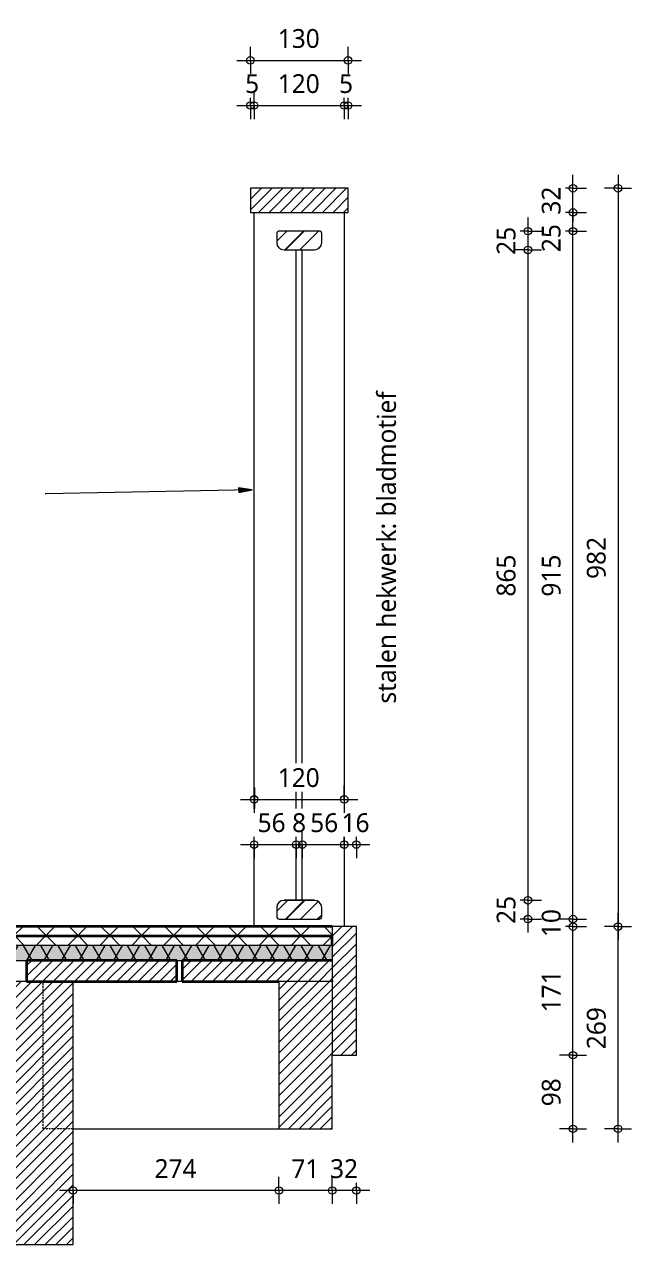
# Model space of a CAD drawing. Header units: millimetres. Extents: x 1789 to 13769, y 2055 to 27197.
# Drawn here: x 9750 to 10559, y 4277 to 5900 of the extents above; entities that cross this region are included whole.
import ezdxf

# ---------------------------------------------------------------- set-up
doc = ezdxf.new("R2010")
doc.units = ezdxf.units.MM
doc.linetypes.add('MV_hidden', pattern=[3.75, 2.5, -1.25])
for name, color, linetype, lineweight in [('A-ANNO-DIMS', 211, 'Continuous', 13), ('A-ANNO-DIMS-10', 211, 'Continuous', 13), ('A-DETL', 90, 'Continuous', 13), ('A-DETL-GENF', 92, 'Continuous', 18), ('G-ANNO-TEXT', 231, 'Continuous', 13)]:
    doc.layers.add(name, color=color, linetype=linetype, lineweight=lineweight)
doc.styles.add('Segoe UI_2', font='segoeui.ttf', dxfattribs={"height": 25})
doc.dimstyles.new('2_5_mm_2', dxfattribs={"dimscale": 304.8, "dimtxt": 26.184099, "dimasz": 0.032808, "dimexe": 0.059055, "dimexo": 0.0625, "dimgap": 0.029528, "dimtad": 1, "dimdec": 0, "dimzin": 0, "dimdsep": 46, "dimtxsty": 'Segoe UI_2', "dimblk1": 'DOTBLANK', "dimblk2": 'DOTBLANK', "dimsah": 1, "dimcen": 0.09, "dimdle": 0.059055, "dimazin": 0, "dimtfac": 1, "dimtdec": 4, "dimtix": 1, "dimtmove": 1, "dimatfit": 3, "dimfxl": 0.059055, "dimfxlon": 1, "dimtvp": 1, "dimtfill": 1, "dimtolj": 1, "dimtzin": 0, "dimarcsym": 2})
doc.dimstyles.new('2_5_mm_3', dxfattribs={"dimscale": 304.8, "dimtxt": 26.184099, "dimasz": 0.032808, "dimexe": 0.059055, "dimexo": 0.0625, "dimgap": 0.029528, "dimtad": 1, "dimdec": 0, "dimzin": 0, "dimdsep": 46, "dimtxsty": 'Segoe UI_2', "dimblk1": 'DOTBLANK', "dimblk2": 'DOTBLANK', "dimsah": 1, "dimcen": 0.09, "dimdle": 0.059055, "dimazin": 0, "dimtfac": 1, "dimtdec": 4, "dimtix": 1, "dimtmove": 2, "dimatfit": 3, "dimfxl": 0.059055, "dimfxlon": 1, "dimtvp": 1, "dimtfill": 1, "dimtolj": 1, "dimtzin": 0, "dimarcsym": 2})
doc.dimstyles.new('2_5_mm_4', dxfattribs={"dimscale": 304.8, "dimtxt": 26.184099, "dimasz": 0.032808, "dimexe": 0.059055, "dimexo": 0.0625, "dimgap": 0.029528, "dimtad": 1, "dimdec": 0, "dimzin": 0, "dimdsep": 46, "dimtxsty": 'Segoe UI_2', "dimblk1": 'DOTBLANK', "dimblk2": 'DOTBLANK', "dimsah": 1, "dimcen": 0.09, "dimdle": 0.059055, "dimazin": 0, "dimtfac": 1, "dimtdec": 4, "dimtix": 1, "dimtmove": 0, "dimatfit": 3, "dimfxl": 0.059055, "dimfxlon": 1, "dimtvp": 1, "dimtfill": 1, "dimtolj": 1, "dimtzin": 0, "dimarcsym": 2})
pattern_1 = [(45, (0, 0), (-7.071068, 7.071068), [])]
pattern_2 = [(45, (0, 0), (-21.2132, 21.2132), []), (135, (0, 0), (-21.2132, -21.2132), [])]

# ---------------------------------------------------------------- blocks, each defined once
blk = doc.blocks.new('42 isolatie - Type 1-3774382-Details Restauratie 1-10')
at = {"layer": 'A-DETL-GENF'}
blk.add_hatch(color=256, dxfattribs=at).paths.add_polyline_path([(514.3, 0.8), (1136.3, 0.8), (1136.3, 20.8), (36.1, 20.8), (36.1, 0.8), (387.6, 0.8)])
at = {"layer": 'A-DETL-GENF', "lineweight": 13}
h = blk.add_hatch(dxfattribs=at)
h.set_pattern_fill('FP_32', color=256, style=0, pattern_type=2)
h.set_pattern_definition([(60, (-2355.522, 120.812), (-17.32051, 10), []), (120, (-2355.522, 120.812), (-17.32051, -10), [])])
h.paths.add_polyline_path([(514.3, 0.8), (1136.3, 0.8), (1136.3, 20.8), (36.1, 20.8), (36.1, 0.8), (387.6, 0.8)])
at = {"layer": 'A-DETL-GENF'}
for p, q in [((1136.3, 20.8), (36.1, 20.8)), ((1136.3, 20.8), (36.1, 20.8)), ((36.1, 0.8), (100.3, 0.8)), ((100.3, 0.8), (107.3, 0.8)), ((100.3, 0.8), (107.3, 0.8)), ((107.3, 0.8), (307.3, 0.8)), ((307.3, 0.8), (314.3, 0.8)), ((307.3, 0.8), (314.3, 0.8)), ((314.3, 0.8), (514.3, 0.8)), ((514.3, 0.8), (522.3, 0.8)), ((514.3, 0.8), (522.3, 0.8)), ((522.3, 0.8), (722.3, 0.8)), ((722.3, 0.8), (729.3, 0.8)), ((722.3, 0.8), (729.3, 0.8)), ((729.3, 0.8), (929.3, 0.8)), ((929.3, 0.8), (936.3, 0.8)), ((929.3, 0.8), (936.3, 0.8)), ((936.3, 0.8), (1136.3, 0.8))]:
    blk.add_line(p, q, dxfattribs=at)
blk = doc.blocks.new('DIMBLOCK413-Details Restauratie 1-10')
at = {"layer": 'A-ANNO-DIMS-10'}
for p, q in [((10160.3, 4348.9), (10160.3, 4366.9)), ((10192.3, 4348.9), (10192.3, 4366.9)), ((10210.3, 4348.9), (10160.3, 4348.9)), ((10160.3, 4348.9), (10160.3, 4330.9)), ((10192.3, 4348.9), (10192.3, 4330.9))]:
    blk.add_line(p, q, dxfattribs=at)
for centre in [(10160.3, 4348.9), (10192.3, 4348.9)]:
    blk.add_circle(centre, 5, dxfattribs=at)
at = {"layer": 'A-ANNO-DIMS-10', "color": 0, "insert": (10157.3, 4390.5), "char_height": 25, "width": 45.703, "attachment_point": 1, "line_spacing_factor": 1.142579, "style": 'Segoe UI_2', "bg_fill": 3, "box_fill_scale": 1.25, "bg_fill_color": 9, "bg_fill_true_color": 13158600, "bg_fill_transparency": 0}
blk.add_mtext('32', dxfattribs=at)
blk = doc.blocks.new('_DotBlank')
at = {"color": 0, "linetype": 'ByBlock', "lineweight": -2}
blk.add_line((-0.5, 0), (-1, 0), dxfattribs=at)
blk.add_circle((0, 0), 0.5, dxfattribs=at)
blk = doc.blocks.new('DIMBLOCK414-Details Restauratie 1-10')
at = {"layer": 'A-ANNO-DIMS-10'}
for p, q in [((10089.3, 4348.9), (10089.3, 4366.9)), ((10160.3, 4348.9), (10160.3, 4366.9)), ((10160.3, 4348.9), (10089.3, 4348.9)), ((10089.3, 4348.9), (10089.3, 4330.9)), ((10160.3, 4348.9), (10160.3, 4330.9))]:
    blk.add_line(p, q, dxfattribs=at)
for centre in [(10089.3, 4348.9), (10160.3, 4348.9)]:
    blk.add_circle(centre, 5, dxfattribs=at)
at = {"layer": 'A-ANNO-DIMS-10', "color": 0, "insert": (10105.8, 4390.5), "char_height": 25, "width": 45.703, "attachment_point": 1, "line_spacing_factor": 1.142579, "style": 'Segoe UI_2', "bg_fill": 3, "box_fill_scale": 1.25, "bg_fill_color": 9, "bg_fill_true_color": 13158600, "bg_fill_transparency": 0}
blk.add_mtext('71', dxfattribs=at)
blk = doc.blocks.new('DIMBLOCK415-Details Restauratie 1-10')
at = {"layer": 'A-ANNO-DIMS-10'}
for p, q in [((9815.3, 4348.9), (9815.3, 4366.9)), ((10089.3, 4348.9), (10089.3, 4366.9)), ((10089.3, 4348.9), (9797.3, 4348.9)), ((9815.3, 4348.9), (9815.3, 4330.9)), ((10089.3, 4348.9), (10089.3, 4330.9))]:
    blk.add_line(p, q, dxfattribs=at)
for centre in [(9815.3, 4348.9), (10089.3, 4348.9)]:
    blk.add_circle(centre, 5, dxfattribs=at)
at = {"layer": 'A-ANNO-DIMS-10', "color": 0, "insert": (9923.7, 4390.5), "char_height": 25, "width": 68.555, "attachment_point": 1, "line_spacing_factor": 1.142579, "style": 'Segoe UI_2', "bg_fill": 3, "box_fill_scale": 1.25, "bg_fill_color": 9, "bg_fill_true_color": 13158600, "bg_fill_transparency": 0}
blk.add_mtext('274', dxfattribs=at)
blk = doc.blocks.new('DIMBLOCK419-Details Restauratie 1-10')
at = {"layer": 'A-ANNO-DIMS-10'}
for p, q in [((10540.7, 4412.9), (10540.7, 4717.9)), ((10540.7, 4699.9), (10522.7, 4699.9)), ((10540.7, 4699.9), (10558.7, 4699.9)), ((10540.7, 4430.9), (10522.7, 4430.9)), ((10540.7, 4430.9), (10558.7, 4430.9))]:
    blk.add_line(p, q, dxfattribs=at)
for centre in [(10540.7, 4699.9), (10540.7, 4430.9)]:
    blk.add_circle(centre, 5, dxfattribs=at)
at = {"layer": 'A-ANNO-DIMS-10', "color": 0, "insert": (10499.1, 4536.8), "char_height": 25, "width": 68.555, "attachment_point": 1, "rotation": 90, "line_spacing_factor": 1.142579, "style": 'Segoe UI_2', "bg_fill": 3, "box_fill_scale": 1.25, "bg_fill_color": 9, "bg_fill_true_color": 13158600, "bg_fill_transparency": 0}
blk.add_mtext('269', dxfattribs=at)
blk = doc.blocks.new('DIMBLOCK420-Details Restauratie 1-10')
at = {"layer": 'A-ANNO-DIMS-10'}
for p, q in [((10480.7, 4528.9), (10462.7, 4528.9)), ((10480.7, 4412.9), (10480.7, 4528.9)), ((10480.7, 4528.9), (10498.7, 4528.9)), ((10480.7, 4430.9), (10462.7, 4430.9)), ((10480.7, 4430.9), (10498.7, 4430.9))]:
    blk.add_line(p, q, dxfattribs=at)
for centre in [(10480.7, 4528.9), (10480.7, 4430.9)]:
    blk.add_circle(centre, 5, dxfattribs=at)
at = {"layer": 'A-ANNO-DIMS-10', "color": 0, "insert": (10439.1, 4460.9), "char_height": 25, "width": 45.703, "attachment_point": 1, "rotation": 90, "line_spacing_factor": 1.142579, "style": 'Segoe UI_2', "bg_fill": 3, "box_fill_scale": 1.25, "bg_fill_color": 9, "bg_fill_true_color": 13158600, "bg_fill_transparency": 0}
blk.add_mtext('98', dxfattribs=at)
blk = doc.blocks.new('DIMBLOCK421-Details Restauratie 1-10')
at = {"layer": 'A-ANNO-DIMS-10'}
for p, q in [((10480.7, 4699.9), (10462.7, 4699.9)), ((10480.7, 4528.9), (10480.7, 4699.9)), ((10480.7, 4699.9), (10498.7, 4699.9)), ((10480.7, 4528.9), (10462.7, 4528.9)), ((10480.7, 4528.9), (10498.7, 4528.9))]:
    blk.add_line(p, q, dxfattribs=at)
for centre in [(10480.7, 4699.9), (10480.7, 4528.9)]:
    blk.add_circle(centre, 5, dxfattribs=at)
at = {"layer": 'A-ANNO-DIMS-10', "color": 0, "insert": (10439.1, 4585.8), "char_height": 25, "width": 68.555, "attachment_point": 1, "rotation": 90, "line_spacing_factor": 1.142579, "style": 'Segoe UI_2', "bg_fill": 3, "box_fill_scale": 1.25, "bg_fill_color": 9, "bg_fill_true_color": 13158600, "bg_fill_transparency": 0}
blk.add_mtext('171', dxfattribs=at)
blk = doc.blocks.new('DIMBLOCK422-Details Restauratie 1-10')
at = {"layer": 'A-ANNO-DIMS-10'}
for p, q in [((10480.7, 4709.9), (10462.7, 4709.9)), ((10480.7, 4699.9), (10480.7, 4709.9)), ((10480.7, 4709.9), (10498.7, 4709.9)), ((10480.7, 4699.9), (10462.7, 4699.9)), ((10480.7, 4699.9), (10498.7, 4699.9))]:
    blk.add_line(p, q, dxfattribs=at)
for centre in [(10480.7, 4709.9), (10480.7, 4699.9)]:
    blk.add_circle(centre, 5, dxfattribs=at)
at = {"layer": 'A-ANNO-DIMS-10', "color": 0, "insert": (10439.1, 4685.9), "char_height": 25, "width": 45.703, "attachment_point": 1, "rotation": 90, "line_spacing_factor": 1.142579, "style": 'Segoe UI_2', "bg_fill": 3, "box_fill_scale": 1.25, "bg_fill_color": 9, "bg_fill_true_color": 13158600, "bg_fill_transparency": 0}
blk.add_mtext('10', dxfattribs=at)
blk = doc.blocks.new('DIMBLOCK423-Details Restauratie 1-10')
at = {"layer": 'A-ANNO-DIMS-10'}
for p, q in [((10480.7, 5624.9), (10462.7, 5624.9)), ((10480.7, 4709.9), (10480.7, 5624.9)), ((10480.7, 5624.9), (10498.7, 5624.9)), ((10480.7, 4709.9), (10462.7, 4709.9)), ((10480.7, 4709.9), (10498.7, 4709.9))]:
    blk.add_line(p, q, dxfattribs=at)
for centre in [(10480.7, 5624.9), (10480.7, 4709.9)]:
    blk.add_circle(centre, 5, dxfattribs=at)
at = {"layer": 'A-ANNO-DIMS-10', "color": 0, "insert": (10439.1, 5138.8), "char_height": 25, "width": 68.555, "attachment_point": 1, "rotation": 90, "line_spacing_factor": 1.142579, "style": 'Segoe UI_2', "bg_fill": 3, "box_fill_scale": 1.25, "bg_fill_color": 9, "bg_fill_true_color": 13158600, "bg_fill_transparency": 0}
blk.add_mtext('915', dxfattribs=at)
blk = doc.blocks.new('DIMBLOCK424-Details Restauratie 1-10')
at = {"layer": 'A-ANNO-DIMS-10'}
for p, q in [((10480.7, 5649.9), (10462.7, 5649.9)), ((10480.7, 5655.1), (10480.7, 5637.4)), ((10480.7, 5597), (10480.7, 5655.1)), ((10480.7, 5624.9), (10480.7, 5649.9)), ((10480.7, 5649.9), (10498.7, 5649.9)), ((10480.7, 5624.9), (10462.7, 5624.9)), ((10480.7, 5624.9), (10498.7, 5624.9))]:
    blk.add_line(p, q, dxfattribs=at)
for centre in [(10480.7, 5649.9), (10480.7, 5624.9)]:
    blk.add_circle(centre, 5, dxfattribs=at)
at = {"layer": 'A-ANNO-DIMS-10', "color": 0, "insert": (10439.1, 5597), "char_height": 25, "width": 45.703, "attachment_point": 1, "rotation": 90, "line_spacing_factor": 1.142579, "style": 'Segoe UI_2', "bg_fill": 3, "box_fill_scale": 1.25, "bg_fill_color": 9, "bg_fill_true_color": 13158600, "bg_fill_transparency": 0}
blk.add_mtext('25', dxfattribs=at)
blk = doc.blocks.new('DIMBLOCK425-Details Restauratie 1-10')
at = {"layer": 'A-ANNO-DIMS-10'}
for p, q in [((10480.7, 5649.9), (10480.7, 5699.9)), ((10480.7, 5681.9), (10462.7, 5681.9)), ((10480.7, 5681.9), (10498.7, 5681.9)), ((10480.7, 5649.9), (10462.7, 5649.9)), ((10480.7, 5649.9), (10498.7, 5649.9))]:
    blk.add_line(p, q, dxfattribs=at)
for centre in [(10480.7, 5681.9), (10480.7, 5649.9)]:
    blk.add_circle(centre, 5, dxfattribs=at)
at = {"layer": 'A-ANNO-DIMS-10', "color": 0, "insert": (10439.1, 5646.9), "char_height": 25, "width": 45.703, "attachment_point": 1, "rotation": 90, "line_spacing_factor": 1.142579, "style": 'Segoe UI_2', "bg_fill": 3, "box_fill_scale": 1.25, "bg_fill_color": 9, "bg_fill_true_color": 13158600, "bg_fill_transparency": 0}
blk.add_mtext('32', dxfattribs=at)
blk = doc.blocks.new('DIMBLOCK426-Details Restauratie 1-10')
at = {"layer": 'A-ANNO-DIMS-10'}
for p, q in [((10540.7, 5699.9), (10540.7, 4681.9)), ((10540.7, 5681.9), (10522.7, 5681.9)), ((10540.7, 5681.9), (10558.7, 5681.9)), ((10540.7, 4699.9), (10522.7, 4699.9)), ((10540.7, 4699.9), (10558.7, 4699.9))]:
    blk.add_line(p, q, dxfattribs=at)
for centre in [(10540.7, 5681.9), (10540.7, 4699.9)]:
    blk.add_circle(centre, 5, dxfattribs=at)
at = {"layer": 'A-ANNO-DIMS-10', "color": 0, "insert": (10499.1, 5162.3), "char_height": 25, "width": 68.555, "attachment_point": 1, "rotation": 90, "line_spacing_factor": 1.142579, "style": 'Segoe UI_2', "bg_fill": 3, "box_fill_scale": 1.25, "bg_fill_color": 9, "bg_fill_true_color": 13158600, "bg_fill_transparency": 0}
blk.add_mtext('982', dxfattribs=at)
blk = doc.blocks.new('DIMBLOCK427-Details Restauratie 1-10')
at = {"layer": 'A-ANNO-DIMS-10'}
for p, q in [((10420.7, 5642.9), (10420.7, 5599.9)), ((10420.7, 5624.9), (10402.7, 5624.9)), ((10420.7, 5624.9), (10438.7, 5624.9)), ((10420.7, 5599.9), (10402.7, 5599.9)), ((10420.7, 5599.9), (10438.7, 5599.9))]:
    blk.add_line(p, q, dxfattribs=at)
for centre in [(10420.7, 5624.9), (10420.7, 5599.9)]:
    blk.add_circle(centre, 5, dxfattribs=at)
at = {"layer": 'A-ANNO-DIMS-10', "color": 0, "insert": (10379.1, 5593.4), "char_height": 25, "width": 45.703, "attachment_point": 1, "rotation": 90, "line_spacing_factor": 1.142579, "style": 'Segoe UI_2', "bg_fill": 3, "box_fill_scale": 1.25, "bg_fill_color": 9, "bg_fill_true_color": 13158600, "bg_fill_transparency": 0}
blk.add_mtext('25', dxfattribs=at)
blk = doc.blocks.new('DIMBLOCK428-Details Restauratie 1-10')
at = {"layer": 'A-ANNO-DIMS-10'}
for p, q in [((10420.7, 5599.9), (10402.7, 5599.9)), ((10420.7, 5599.9), (10420.7, 4734.9)), ((10420.7, 5599.9), (10438.7, 5599.9)), ((10420.7, 4734.9), (10402.7, 4734.9)), ((10420.7, 4734.9), (10438.7, 4734.9))]:
    blk.add_line(p, q, dxfattribs=at)
for centre in [(10420.7, 5599.9), (10420.7, 4734.9)]:
    blk.add_circle(centre, 5, dxfattribs=at)
at = {"layer": 'A-ANNO-DIMS-10', "color": 0, "insert": (10379.1, 5138.8), "char_height": 25, "width": 68.555, "attachment_point": 1, "rotation": 90, "line_spacing_factor": 1.142579, "style": 'Segoe UI_2', "bg_fill": 3, "box_fill_scale": 1.25, "bg_fill_color": 9, "bg_fill_true_color": 13158600, "bg_fill_transparency": 0}
blk.add_mtext('865', dxfattribs=at)
blk = doc.blocks.new('DIMBLOCK429-Details Restauratie 1-10')
at = {"layer": 'A-ANNO-DIMS-10'}
for p, q in [((10420.7, 4734.9), (10402.7, 4734.9)), ((10420.7, 4734.9), (10420.7, 4691.9)), ((10420.7, 4734.9), (10438.7, 4734.9)), ((10420.7, 4709.9), (10402.7, 4709.9)), ((10420.7, 4709.9), (10438.7, 4709.9))]:
    blk.add_line(p, q, dxfattribs=at)
for centre in [(10420.7, 4734.9), (10420.7, 4709.9)]:
    blk.add_circle(centre, 5, dxfattribs=at)
at = {"layer": 'A-ANNO-DIMS-10', "color": 0, "insert": (10379.1, 4703.4), "char_height": 25, "width": 45.703, "attachment_point": 1, "rotation": 90, "line_spacing_factor": 1.142579, "style": 'Segoe UI_2', "bg_fill": 3, "box_fill_scale": 1.25, "bg_fill_color": 9, "bg_fill_true_color": 13158600, "bg_fill_transparency": 0}
blk.add_mtext('25', dxfattribs=at)
blk = doc.blocks.new('DIMBLOCK430-Details Restauratie 1-10')
at = {"layer": 'A-ANNO-DIMS-10'}
for p, q in [((10056.3, 4809), (10056.3, 4827)), ((10112.3, 4809), (10112.3, 4827)), ((10038.3, 4809), (10112.3, 4809)), ((10056.3, 4809), (10056.3, 4791)), ((10112.3, 4809), (10112.3, 4791))]:
    blk.add_line(p, q, dxfattribs=at)
for centre in [(10056.3, 4809), (10112.3, 4809)]:
    blk.add_circle(centre, 5, dxfattribs=at)
at = {"layer": 'A-ANNO-DIMS-10', "color": 0, "insert": (10060.9, 4850.6), "char_height": 25, "width": 45.703, "attachment_point": 1, "line_spacing_factor": 1.142579, "style": 'Segoe UI_2', "bg_fill": 3, "box_fill_scale": 1.25, "bg_fill_color": 9, "bg_fill_true_color": 13158600, "bg_fill_transparency": 0}
blk.add_mtext('56', dxfattribs=at)
blk = doc.blocks.new('DIMBLOCK431-Details Restauratie 1-10')
at = {"layer": 'A-ANNO-DIMS-10'}
for p, q in [((10112.3, 4809), (10112.3, 4827)), ((10120.3, 4809), (10120.3, 4827)), ((10112.3, 4809), (10120.3, 4809)), ((10112.3, 4809), (10112.3, 4791)), ((10120.3, 4809), (10120.3, 4791))]:
    blk.add_line(p, q, dxfattribs=at)
for centre in [(10112.3, 4809), (10120.3, 4809)]:
    blk.add_circle(centre, 5, dxfattribs=at)
at = {"layer": 'A-ANNO-DIMS-10', "color": 0, "insert": (10106.8, 4850.6), "char_height": 25, "width": 22.852, "attachment_point": 1, "line_spacing_factor": 1.142579, "style": 'Segoe UI_2', "bg_fill": 3, "box_fill_scale": 1.25, "bg_fill_color": 9, "bg_fill_true_color": 13158600, "bg_fill_transparency": 0}
blk.add_mtext('8', dxfattribs=at)
blk = doc.blocks.new('DIMBLOCK432-Details Restauratie 1-10')
at = {"layer": 'A-ANNO-DIMS-10'}
for p, q in [((10120.3, 4809), (10120.3, 4827)), ((10176.3, 4809), (10176.3, 4827)), ((10120.3, 4809), (10176.3, 4809)), ((10120.3, 4809), (10120.3, 4791)), ((10176.3, 4809), (10176.3, 4791))]:
    blk.add_line(p, q, dxfattribs=at)
for centre in [(10120.3, 4809), (10176.3, 4809)]:
    blk.add_circle(centre, 5, dxfattribs=at)
at = {"layer": 'A-ANNO-DIMS-10', "color": 0, "insert": (10130.9, 4850.6), "char_height": 25, "width": 45.703, "attachment_point": 1, "line_spacing_factor": 1.142579, "style": 'Segoe UI_2', "bg_fill": 3, "box_fill_scale": 1.25, "bg_fill_color": 9, "bg_fill_true_color": 13158600, "bg_fill_transparency": 0}
blk.add_mtext('56', dxfattribs=at)
blk = doc.blocks.new('DIMBLOCK433-Details Restauratie 1-10')
at = {"layer": 'A-ANNO-DIMS-10'}
for p, q in [((10176.3, 4809), (10176.3, 4827)), ((10192.3, 4809), (10192.3, 4827)), ((10176.3, 4809), (10210.3, 4809)), ((10176.3, 4809), (10176.3, 4791)), ((10192.3, 4809), (10192.3, 4791))]:
    blk.add_line(p, q, dxfattribs=at)
for centre in [(10176.3, 4809), (10192.3, 4809)]:
    blk.add_circle(centre, 5, dxfattribs=at)
at = {"layer": 'A-ANNO-DIMS-10', "color": 0, "insert": (10172.6, 4850.6), "char_height": 25, "width": 45.703, "attachment_point": 1, "line_spacing_factor": 1.142579, "style": 'Segoe UI_2', "bg_fill": 3, "box_fill_scale": 1.25, "bg_fill_color": 9, "bg_fill_true_color": 13158600, "bg_fill_transparency": 0}
blk.add_mtext('16', dxfattribs=at)
blk = doc.blocks.new('DIMBLOCK434-Details Restauratie 1-10')
at = {"layer": 'A-ANNO-DIMS-10'}
for p, q in [((10056.3, 4869), (10056.3, 4887)), ((10176.3, 4869), (10176.3, 4887)), ((10038.3, 4869), (10194.3, 4869)), ((10056.3, 4869), (10056.3, 4851)), ((10176.3, 4869), (10176.3, 4851))]:
    blk.add_line(p, q, dxfattribs=at)
for centre in [(10056.3, 4869), (10176.3, 4869)]:
    blk.add_circle(centre, 5, dxfattribs=at)
at = {"layer": 'A-ANNO-DIMS-10', "color": 0, "insert": (10087.7, 4910.6), "char_height": 25, "width": 68.555, "attachment_point": 1, "line_spacing_factor": 1.142579, "style": 'Segoe UI_2', "bg_fill": 3, "box_fill_scale": 1.25, "bg_fill_color": 9, "bg_fill_true_color": 13158600, "bg_fill_transparency": 0}
blk.add_mtext('120', dxfattribs=at)
blk = doc.blocks.new('DIMBLOCK453-Details Restauratie 1-10')
at = {"layer": 'A-ANNO-DIMS-10'}
for p, q in [((10051.3, 5792), (10051.3, 5810)), ((10056.3, 5792), (10056.3, 5810)), ((10033.3, 5792), (10056.3, 5792)), ((10051.3, 5792), (10051.3, 5774)), ((10056.3, 5792), (10056.3, 5774))]:
    blk.add_line(p, q, dxfattribs=at)
for centre in [(10051.3, 5792), (10056.3, 5792)]:
    blk.add_circle(centre, 5, dxfattribs=at)
at = {"layer": 'A-ANNO-DIMS-10', "color": 0, "insert": (10044.3, 5833.7), "char_height": 25, "width": 22.852, "attachment_point": 1, "line_spacing_factor": 1.142579, "style": 'Segoe UI_2', "bg_fill": 3, "box_fill_scale": 1.25, "bg_fill_color": 9, "bg_fill_true_color": 13158600, "bg_fill_transparency": 0}
blk.add_mtext('5', dxfattribs=at)
blk = doc.blocks.new('DIMBLOCK454-Details Restauratie 1-10')
at = {"layer": 'A-ANNO-DIMS-10'}
for p, q in [((10056.3, 5792), (10056.3, 5810)), ((10176.3, 5792), (10176.3, 5810)), ((10056.3, 5792), (10176.3, 5792)), ((10056.3, 5792), (10056.3, 5774)), ((10176.3, 5792), (10176.3, 5774))]:
    blk.add_line(p, q, dxfattribs=at)
for centre in [(10056.3, 5792), (10176.3, 5792)]:
    blk.add_circle(centre, 5, dxfattribs=at)
at = {"layer": 'A-ANNO-DIMS-10', "color": 0, "insert": (10087.7, 5833.7), "char_height": 25, "width": 68.555, "attachment_point": 1, "line_spacing_factor": 1.142579, "style": 'Segoe UI_2', "bg_fill": 3, "box_fill_scale": 1.25, "bg_fill_color": 9, "bg_fill_true_color": 13158600, "bg_fill_transparency": 0}
blk.add_mtext('120', dxfattribs=at)
blk = doc.blocks.new('DIMBLOCK455-Details Restauratie 1-10')
at = {"layer": 'A-ANNO-DIMS-10'}
for p, q in [((10176.3, 5792), (10176.3, 5810)), ((10181.3, 5792), (10181.3, 5810)), ((10176.3, 5792), (10199.3, 5792)), ((10176.3, 5792), (10176.3, 5774)), ((10181.3, 5792), (10181.3, 5774))]:
    blk.add_line(p, q, dxfattribs=at)
for centre in [(10176.3, 5792), (10181.3, 5792)]:
    blk.add_circle(centre, 5, dxfattribs=at)
at = {"layer": 'A-ANNO-DIMS-10', "color": 0, "insert": (10169.3, 5833.7), "char_height": 25, "width": 22.852, "attachment_point": 1, "line_spacing_factor": 1.142579, "style": 'Segoe UI_2', "bg_fill": 3, "box_fill_scale": 1.25, "bg_fill_color": 9, "bg_fill_true_color": 13158600, "bg_fill_transparency": 0}
blk.add_mtext('5', dxfattribs=at)
blk = doc.blocks.new('DIMBLOCK456-Details Restauratie 1-10')
at = {"layer": 'A-ANNO-DIMS-10'}
for p, q in [((10051.3, 5852), (10051.3, 5870)), ((10181.3, 5852), (10181.3, 5870)), ((10033.3, 5852), (10199.3, 5852)), ((10051.3, 5852), (10051.3, 5834)), ((10181.3, 5852), (10181.3, 5834))]:
    blk.add_line(p, q, dxfattribs=at)
for centre in [(10051.3, 5852), (10181.3, 5852)]:
    blk.add_circle(centre, 5, dxfattribs=at)
at = {"layer": 'A-ANNO-DIMS-10', "color": 0, "insert": (10087.7, 5893.7), "char_height": 25, "width": 68.555, "attachment_point": 1, "line_spacing_factor": 1.142579, "style": 'Segoe UI_2', "bg_fill": 3, "box_fill_scale": 1.25, "bg_fill_color": 9, "bg_fill_true_color": 13158600, "bg_fill_transparency": 0}
blk.add_mtext('130', dxfattribs=at)

msp = doc.modelspace()

# ---------------------------------------------------------------- hatches: boundary and pattern name
at = {"layer": 'A-DETL-GENF', "lineweight": 13}
h = msp.add_hatch(dxfattribs=at)
h.set_pattern_fill('FP_10', color=250, style=0, pattern_type=2)
h.set_pattern_definition(pattern_1)
h.paths.add_polyline_path([(10181.3, 5649.9), (10181.3, 5681.9), (10051.3, 5681.9), (10051.3, 5649.9)])
h = msp.add_hatch(dxfattribs=at)
h.set_pattern_fill('FP_117', color=253, style=0, pattern_type=2)
h.set_pattern_definition([(45, (0, 0), (-21.2132, 21.2132), []), (45, (1, 0), (-21.2132, 21.2132), []), (45, (20, 0), (-21.2132, 21.2132), [])])
h.paths.add_polyline_path([(10089.5, 4709.9), (10143.9, 4710), (10144.7, 4710.3), (10145.4, 4710.8), (10145.9, 4711.5), (10146.2, 4712.3), (10146.3, 4713.1), (10146.3, 4725), (10146, 4727.6), (10145, 4729.9), (10143.4, 4732), (10141.4, 4733.5), (10139, 4734.5), (10136.5, 4734.9), (10096.1, 4734.8), (10093.6, 4734.5), (10091.2, 4733.5), (10089.2, 4732), (10087.6, 4729.9), (10086.6, 4727.6), (10086.3, 4725), (10086.4, 4712.3), (10086.7, 4711.5), (10087.2, 4710.8), (10087.9, 4710.3), (10088.7, 4710)])
h.paths.add_polyline_path([(10096.1, 5599.9), (10136.5, 5600), (10139, 5600.3), (10141.4, 5601.3), (10143.4, 5602.8), (10145, 5604.9), (10146, 5607.2), (10146.3, 5609.8), (10146.2, 5622.5), (10145.9, 5623.3), (10145.4, 5623.9), (10144.7, 5624.5), (10143.9, 5624.8), (10143.1, 5624.9), (10088.7, 5624.8), (10087.9, 5624.5), (10087.2, 5623.9), (10086.7, 5623.3), (10086.4, 5622.5), (10086.3, 5621.7), (10086.3, 5609.8), (10086.6, 5607.2), (10087.6, 5604.9), (10089.2, 5602.8), (10091.2, 5601.3), (10093.6, 5600.3)])
h = msp.add_hatch(dxfattribs=at)
h.set_pattern_fill('FP_4', color=253, style=0, pattern_type=2)
h.set_pattern_definition(pattern_2)
h.paths.add_polyline_path([(9060.1, 4687.4), (10160.3, 4687.4), (10160.3, 4699.9), (9060.1, 4699.9)])
h = msp.add_hatch(dxfattribs=at)
h.set_pattern_fill('FP_10', color=250, style=0, pattern_type=2)
h.set_pattern_definition(pattern_1)
h.paths.add_polyline_path([(10160.3, 4528.9), (10192.3, 4528.9), (10192.3, 4699.9), (10160.3, 4699.9)])
h = msp.add_hatch(dxfattribs=at)
h.set_pattern_fill('FP_4', color=253, style=0, pattern_type=2)
h.set_pattern_definition(pattern_2)
h.paths.add_polyline_path([(9060.1, 4674.9), (10160.3, 4674.9), (10160.3, 4687.4), (9060.1, 4687.4)])
h = msp.add_hatch(dxfattribs=at)
h.set_pattern_fill('FP_10', color=250, style=0, pattern_type=2)
h.set_pattern_definition(pattern_1)
h.paths.add_polyline_path([(9753.3, 4626.9), (9953.3, 4626.9), (9953.3, 4654.9), (9753.3, 4654.9)])
h = msp.add_hatch(dxfattribs=at)
h.set_pattern_fill('FP_10', color=250, style=0, pattern_type=2)
h.set_pattern_definition(pattern_1)
h.paths.add_polyline_path([(9960.3, 4626.9), (10160.3, 4626.9), (10160.3, 4654.9), (9960.3, 4654.9)])
h = msp.add_hatch(dxfattribs=at)
h.set_pattern_fill('FP_10', color=250, style=0, pattern_type=2)
h.set_pattern_definition(pattern_1)
h.paths.add_polyline_path([(9538.3, 4276.9), (9815.3, 4276.9), (9815.3, 4626.9), (9465.3, 4626.9), (9465.3, 4276.9)])
h = msp.add_hatch(dxfattribs=at)
h.set_pattern_fill('FP_10', color=250, style=0, pattern_type=2)
h.set_pattern_definition(pattern_1)
h.paths.add_polyline_path([(10160.3, 4430.9), (10160.3, 4626.9), (10089.3, 4626.9), (10089.3, 4430.9)])
at = {"layer": 'G-ANNO-TEXT'}
msp.add_hatch(color=7, dxfattribs=at).paths.add_polyline_path([(10053.6, 5280.8), (10035.6, 5283.6), (10035.7, 5277.2)])

# ---------------------------------------------------------------- linework, layer by layer
at = {"layer": 'A-DETL', "lineweight": 18}
for p, q in [((10051.3, 5681.9), (10051.3, 5649.9)), ((10181.3, 5681.9), (10051.3, 5681.9)), ((10181.3, 5649.9), (10181.3, 5681.9)), ((10051.3, 5649.9), (10181.3, 5649.9)), ((10056.3, 4699.9), (10056.3, 5649.9)), ((10056.3, 5649.9), (10176.3, 5649.9)), ((10176.3, 5649.9), (10176.3, 4699.9)), ((10086.3, 5621.7), (10086.3, 5609.8)), ((10143.1, 5624.9), (10089.5, 5624.9)), ((10146.3, 5609.8), (10146.3, 5621.7)), ((10096.1, 5599.9), (10136.5, 5599.9)), ((10096.1, 5599.9), (10136.5, 5599.9)), ((10112.3, 4734.9), (10112.3, 5599.9)), ((10120.3, 4734.9), (10120.3, 5599.9)), ((10086.3, 4725), (10086.3, 4713.1)), ((10096.1, 4734.9), (10136.5, 4734.9)), ((10136.5, 4734.9), (10096.1, 4734.9)), ((10146.3, 4713.1), (10146.3, 4725)), ((10089.5, 4709.9), (10143.1, 4709.9)), ((10192.3, 4699.9), (10160.3, 4699.9)), ((10160.3, 4699.9), (10160.3, 4528.9)), ((10192.3, 4528.9), (10192.3, 4699.9)), ((10161.3, 4626.9), (9060.1, 4626.9)), ((9753.3, 4626.9), (9746.3, 4626.9)), ((9815.3, 4276.9), (9815.3, 4626.9)), ((10160.3, 4626.9), (10089.3, 4626.9)), ((10089.3, 4626.9), (10089.3, 4430.9)), ((10160.3, 4430.9), (10160.3, 4528.9)), ((10160.3, 4528.9), (10192.3, 4528.9)), ((9815.3, 4430.9), (10089.3, 4430.9)), ((10089.3, 4430.9), (10160.3, 4430.9)), ((9465.3, 4276.9), (9815.3, 4276.9))]:
    msp.add_line(p, q, dxfattribs=at)
at = {"layer": 'A-DETL', "lineweight": 25}
msp.add_line((10056.3, 4884.7), (10056.3, 4844.7), dxfattribs=at)
at = {"layer": 'A-DETL', "lineweight": 35}
for p, q in [((10160.3, 4699.9), (9060.1, 4699.9)), ((9060.1, 4687.4), (10160.3, 4687.4)), ((10160.3, 4674.9), (10160.3, 4687.4)), ((9953.3, 4654.9), (9753.3, 4654.9)), ((9753.3, 4654.9), (9753.3, 4626.9)), ((9953.3, 4626.9), (9953.3, 4654.9)), ((10160.3, 4654.9), (9960.3, 4654.9)), ((9960.3, 4654.9), (9960.3, 4626.9)), ((9753.3, 4626.9), (9953.3, 4626.9)), ((9960.3, 4626.9), (10089.3, 4626.9))]:
    msp.add_line(p, q, dxfattribs=at)
at = {"layer": 'A-DETL', "linetype": 'MV_hidden', "lineweight": 18}
for p, q in [((9775.3, 4430.9), (9775.3, 4626.9)), ((9815.3, 4430.9), (9775.3, 4430.9))]:
    msp.add_line(p, q, dxfattribs=at)
at = {"layer": 'A-DETL', "lineweight": 18}
for centre, radius, start, end in [((10089.5, 5621.7), 3.24, 90, 180), ((10143.1, 5621.7), 3.24, 0, 90), ((10096.1, 5609.8), 9.79, 180, 270), ((10136.5, 5609.8), 9.79, 270, 0), ((10096.1, 4725), 9.79, 90, 180), ((10136.5, 4725), 9.79, 0, 90), ((10089.5, 4713.1), 3.24, 180, 270), ((10143.1, 4713.1), 3.24, 270, 360)]:
    msp.add_arc(centre, radius, start, end, dxfattribs=at)
at = {"layer": 'G-ANNO-TEXT', "color": 250}
for p, q in [((9779, 5275.5), (9778.3, 5275.5)), ((10053.6, 5280.8), (9779, 5275.5)), ((10053.6, 5280.8), (10035.6, 5283.6)), ((10035.6, 5283.6), (10035.7, 5277.2)), ((10035.7, 5277.2), (10053.6, 5280.8))]:
    msp.add_line(p, q, dxfattribs=at)

# ---------------------------------------------------------------- block references
at = {"layer": 'A-DETL-GENF'}
msp.add_blockref('42 isolatie - Type 1-3774382-Details Restauratie 1-10', (9024, 4654.1), dxfattribs=at)

# ---------------------------------------------------------------- texts
at = {"layer": 'G-ANNO-TEXT', "color": 7, "insert": (10220, 4996.5), "char_height": 25, "width": 503.46, "attachment_point": 1, "rotation": 90, "style": 'Segoe UI_2'}
msp.add_mtext('stalen hekwerk: bladmotief', dxfattribs=at)

# ---------------------------------------------------------------- dimensions: what is measured, and where the dimension line sits
at = {"layer": 'A-ANNO-DIMS'}
for base, p1, p2, override, picture, middle in [((10056.3, 5792), (10051.3, 5774), (10056.3, 5774), {"dimpost": '<>', "dimfxl": 5}, 'DIMBLOCK453-Details Restauratie 1-10', (10053.8, 5813.8)), ((10160.3, 4348.9), (10192.3, 4366.9), (10160.3, 4366.9), {"dimpost": '<>', "dimfxl": 32}, 'DIMBLOCK413-Details Restauratie 1-10', (10176.3, 4370.8))]:
    dim = msp.add_linear_dim(base=base, p1=p1, p2=p2, dimstyle='2_5_mm_4', override=override, dxfattribs=at)
    dim.commit()
    dim.dimension.update_dxf_attribs({"geometry": picture, "text_midpoint": middle})
dim = msp.add_linear_dim(base=(10540.7, 4699.9), p1=(10522.7, 4430.9), p2=(10522.7, 4699.9), angle=90, dimstyle='2_5_mm_4', override={"dimpost": '<>', "dimfxl": 269}, dxfattribs=at)
dim.commit()
dim.dimension.update_dxf_attribs({"geometry": 'DIMBLOCK419-Details Restauratie 1-10', "text_midpoint": (10518.8, 4565.4)})

# ---------------------------------------------------------------- next in the draw order: dimensions: what is measured, and where the dimension line sits
for base, p1, p2, override, picture, middle in [((10176.3, 5792), (10056.3, 5774), (10176.3, 5774), {"dimpost": '<>', "dimfxl": 120}, 'DIMBLOCK454-Details Restauratie 1-10', (10116.3, 5814)), ((10089.3, 4348.9), (10160.3, 4366.9), (10089.3, 4366.9), {"dimpost": '<>', "dimfxl": 71}, 'DIMBLOCK414-Details Restauratie 1-10', (10124.8, 4370.7))]:
    dim = msp.add_linear_dim(base=base, p1=p1, p2=p2, dimstyle='2_5_mm_4', override=override, dxfattribs=at)
    dim.commit()
    dim.dimension.update_dxf_attribs({"geometry": picture, "text_midpoint": middle})
dim = msp.add_linear_dim(base=(10112.3, 4809), p1=(10056.3, 4827), p2=(10112.3, 4827), dimstyle='2_5_mm_3', override={"dimpost": '<>', "dimfxl": 56}, dxfattribs=at)
dim.commit()
dim.dimension.update_dxf_attribs({"geometry": 'DIMBLOCK430-Details Restauratie 1-10', "text_midpoint": (10083.7, 4833.9), "dimtype": 160})
dim = msp.add_linear_dim(base=(10480.7, 4528.9), p1=(10462.7, 4430.9), p2=(10462.7, 4528.9), angle=90, dimstyle='2_5_mm_4', override={"dimpost": '<>', "dimfxl": 98}, dxfattribs=at)
dim.commit()
dim.dimension.update_dxf_attribs({"geometry": 'DIMBLOCK420-Details Restauratie 1-10', "text_midpoint": (10458.8, 4479.9)})

# ---------------------------------------------------------------- next in the draw order: dimensions: what is measured, and where the dimension line sits
for base, p1, p2, override, picture, middle in [((10181.3, 5792), (10176.3, 5774), (10181.3, 5774), {"dimpost": '<>', "dimfxl": 5}, 'DIMBLOCK455-Details Restauratie 1-10', (10178.8, 5813.8)), ((10120.3, 4809), (10112.3, 4827), (10120.3, 4827), {"dimpost": '<>', "dimfxl": 8}, 'DIMBLOCK431-Details Restauratie 1-10', (10116.3, 4830.9)), ((9815.3, 4348.9), (10089.3, 4366.9), (9815.3, 4330.9), {"dimpost": '<>', "dimfxl": 276.354844}, 'DIMBLOCK415-Details Restauratie 1-10', (9952.3, 4370.6))]:
    dim = msp.add_linear_dim(base=base, p1=p1, p2=p2, dimstyle='2_5_mm_4', override=override, dxfattribs=at)
    dim.commit()
    dim.dimension.update_dxf_attribs({"geometry": picture, "text_midpoint": middle})
dim = msp.add_linear_dim(base=(10480.7, 4699.9), p1=(10462.7, 4528.9), p2=(10462.7, 4699.9), angle=90, dimstyle='2_5_mm_4', override={"dimpost": '<>', "dimfxl": 171}, dxfattribs=at)
dim.commit()
dim.dimension.update_dxf_attribs({"geometry": 'DIMBLOCK421-Details Restauratie 1-10', "text_midpoint": (10458.9, 4614.4)})

# ---------------------------------------------------------------- next in the draw order: dimensions: what is measured, and where the dimension line sits
dim = msp.add_linear_dim(base=(10181.3, 5852), p1=(10051.3, 5834), p2=(10181.3, 5834), dimstyle='2_5_mm_4', override={"dimpost": '<>', "dimfxl": 130}, dxfattribs=at)
dim.commit()
dim.dimension.update_dxf_attribs({"geometry": 'DIMBLOCK456-Details Restauratie 1-10', "text_midpoint": (10116.3, 5874)})
dim = msp.add_linear_dim(base=(10176.3, 4809), p1=(10120.3, 4827), p2=(10176.3, 4827), dimstyle='2_5_mm_3', override={"dimpost": '<>', "dimfxl": 56}, dxfattribs=at)
dim.commit()
dim.dimension.update_dxf_attribs({"geometry": 'DIMBLOCK432-Details Restauratie 1-10', "text_midpoint": (10153.8, 4833.9), "dimtype": 160})
dim = msp.add_linear_dim(base=(10480.7, 4709.9), p1=(10462.7, 4699.9), p2=(10462.7, 4709.9), angle=90, dimstyle='2_5_mm_4', override={"dimpost": '<>', "dimfxl": 10}, dxfattribs=at)
dim.commit()
dim.dimension.update_dxf_attribs({"geometry": 'DIMBLOCK422-Details Restauratie 1-10', "text_midpoint": (10458.7, 4704.9)})

# ---------------------------------------------------------------- next in the draw order: dimensions: what is measured, and where the dimension line sits
dim = msp.add_linear_dim(base=(10480.7, 5624.9), p1=(10462.7, 4709.9), p2=(10462.7, 5624.9), angle=90, dimstyle='2_5_mm_4', override={"dimpost": '<>', "dimfxl": 915}, dxfattribs=at)
dim.commit()
dim.dimension.update_dxf_attribs({"geometry": 'DIMBLOCK423-Details Restauratie 1-10', "text_midpoint": (10458.7, 5167.4)})
dim = msp.add_linear_dim(base=(10192.3, 4809), p1=(10176.3, 4827), p2=(10192.3, 4791), dimstyle='2_5_mm_3', override={"dimpost": '<>', "dimfxl": 39.395431}, dxfattribs=at)
dim.commit()
dim.dimension.update_dxf_attribs({"geometry": 'DIMBLOCK433-Details Restauratie 1-10', "text_midpoint": (10195.4, 4833.9), "dimtype": 160})

# ---------------------------------------------------------------- next in the draw order: dimensions: what is measured, and where the dimension line sits
dim = msp.add_linear_dim(base=(10480.7, 5649.9), p1=(10462.7, 5624.9), p2=(10462.7, 5649.9), angle=90, dimstyle='2_5_mm_2', override={"dimpost": '<>', "dimfxl": 25}, dxfattribs=at)
dim.commit()
dim.dimension.update_dxf_attribs({"geometry": 'DIMBLOCK424-Details Restauratie 1-10', "text_midpoint": (10455.8, 5619.9), "dimtype": 160, "text_rotation": 90})
dim = msp.add_linear_dim(base=(10176.3, 4869), p1=(10056.3, 4887), p2=(10176.3, 4887), dimstyle='2_5_mm_4', override={"dimpost": '<>', "dimfxl": 120}, dxfattribs=at)
dim.commit()
dim.dimension.update_dxf_attribs({"geometry": 'DIMBLOCK434-Details Restauratie 1-10', "text_midpoint": (10116.3, 4891)})

# ---------------------------------------------------------------- next in the draw order: dimensions: what is measured, and where the dimension line sits
dim = msp.add_linear_dim(base=(10480.7, 5681.9), p1=(10462.7, 5649.9), p2=(10462.7, 5681.9), angle=90, dimstyle='2_5_mm_4', override={"dimpost": '<>', "dimfxl": 32}, dxfattribs=at)
dim.commit()
dim.dimension.update_dxf_attribs({"geometry": 'DIMBLOCK425-Details Restauratie 1-10', "text_midpoint": (10458.8, 5665.9)})

# ---------------------------------------------------------------- next in the draw order: dimensions: what is measured, and where the dimension line sits
for base, p1, p2, override, picture, middle in [((10540.7, 4699.9), (10522.7, 5681.9), (10522.7, 4699.9), {"dimpost": '<>', "dimfxl": 982}, 'DIMBLOCK426-Details Restauratie 1-10', (10518.8, 5190.9)), ((10420.7, 5599.9), (10402.7, 5624.9), (10402.7, 5599.9), {"dimpost": '<>', "dimfxl": 25}, 'DIMBLOCK427-Details Restauratie 1-10', (10398.8, 5612.4))]:
    dim = msp.add_linear_dim(base=base, p1=p1, p2=p2, angle=90, dimstyle='2_5_mm_4', override=override, dxfattribs=at)
    dim.commit()
    dim.dimension.update_dxf_attribs({"geometry": picture, "text_midpoint": middle})

# ---------------------------------------------------------------- next in the draw order: dimensions: what is measured, and where the dimension line sits
dim = msp.add_linear_dim(base=(10420.7, 4734.9), p1=(10402.7, 5599.9), p2=(10402.7, 4734.9), angle=90, dimstyle='2_5_mm_4', override={"dimpost": '<>', "dimfxl": 865}, dxfattribs=at)
dim.commit()
dim.dimension.update_dxf_attribs({"geometry": 'DIMBLOCK428-Details Restauratie 1-10', "text_midpoint": (10398.8, 5167.4)})

# ---------------------------------------------------------------- next in the draw order: dimensions: what is measured, and where the dimension line sits
dim = msp.add_linear_dim(base=(10420.7, 4709.9), p1=(10402.7, 4734.9), p2=(10402.7, 4709.9), angle=90, dimstyle='2_5_mm_4', override={"dimpost": '<>', "dimfxl": 25}, dxfattribs=at)
dim.commit()
dim.dimension.update_dxf_attribs({"geometry": 'DIMBLOCK429-Details Restauratie 1-10', "text_midpoint": (10398.8, 4722.4)})

doc.saveas('drawing.dxf')
